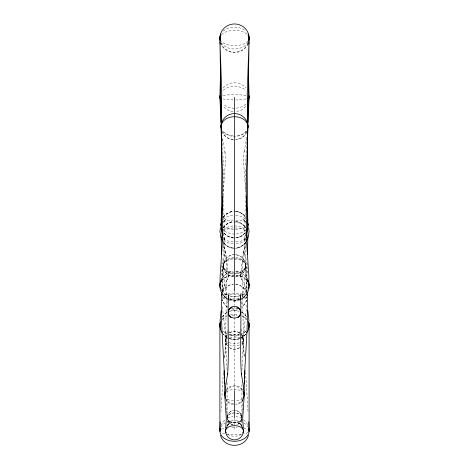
<?xml version="1.0" encoding="UTF-8"?>
<svg xmlns="http://www.w3.org/2000/svg" width="469" height="469" viewBox="0 0 469 469"><rect width="100%" height="100%" fill="white"/><g stroke="black" fill="none" stroke-linecap="round" stroke-linejoin="round"><path stroke-width="0.35" stroke-dasharray="2.35 1.76" d="M227.072 369.695L225.571 340.283L226.322 298.178M235.948 410.469C239.337 411.12 241.945 414.303 241.922 417.75L241.928 382.604M242.678 298.178L243.429 340.283L241.928 369.695M242.678 297.463C243.194 279.108 240.984 260.418 245.604 242.403C243.505 245.768 239.723 247.913 235.819 248.318M245.639 169.508L245.34 195.514M245.668 165.176L246.8 139.287M246.454 292.216L246.823 279.946M247.216 262.898L246.952 275.854M245.252 200.574L244.929 230.185L246.659 276.417M221.943 290.862L222.113 282.918M223.015 275.11C222.083 267.101 223.232 255.546 233.404 254.638M241.922 417.75L242.186 410.715M242.209 410.012L242.848 399.453M222.341 276.417L224.071 230.185L223.748 200.574M235.596 254.638C250.815 256.654 244.771 276.317 243.962 285.961M245.721 234.529L244.15 238.709L244.707 236.804L244.015 240.105L244.179 238.363L244.425 255.488L244.255 253.711C247.022 262.083 247.081 275.772 235.596 276.886M223.361 191.282L225.571 159.261L224.856 151.088L225.014 152.319L222.142 137.018M222.183 301.075L222.482 296.302M221.937 290.927L222.611 281.582M224.545 357.237L227.43 330.498M223.367 265.026L221.872 271.61L222.159 276.048M223.338 372.89L221.01 411.366M243.083 396.639L243.429 392.418M225.038 285.961C223.52 275.28 222.529 264.369 224.745 253.711L224.575 255.488L224.821 238.363L224.985 240.105L224.293 236.804L224.85 238.709L223.279 234.529M241.177 426.684L241.289 425.453M224.563 358.199C227.16 340.447 223.994 322.678 222.165 305.038M226.814 410.715L227.078 417.75C227.055 414.303 229.663 411.12 233.052 410.469M246.835 305.038C245.006 322.678 241.84 340.447 244.437 358.199M241.512 303.918L242.01 300.242M242.391 297.452L244.12 284.765M246.858 137.018L243.986 152.319L244.144 151.088L243.429 159.261L245.639 191.282M246.753 276.599L247.128 271.61L245.633 265.026M226.199 337.006L227.236 334.585M225.724 338.665L226.427 336.138M227.94 425.336L228.297 424.099L227.957 425.066L229.523 422.68L227.201 425.36L227.629 424.814M241.06 426.948L241.922 420.5M222.963 289.666L222.3 291.894L223.654 287.362L227.623 278.592L227.225 279.923L228.297 276.282L227.94 277.478L228.292 273.509L228.397 274.6L225.607 251.959L226.087 253.582L222.904 244.777M223.033 289.455L223.654 287.362M241.781 419.198L239.747 423.003L235.948 425.031M246.542 243.405L242.913 253.582L243.393 251.959L240.603 274.6L240.708 273.509L241.06 277.478L240.703 276.282L241.775 279.923L241.377 278.592L245.346 287.362L246.7 291.894L246.037 289.666M246.635 300.324L244.302 304.686L241.547 307.183M247.99 43.635C243.804 55.43 225.196 55.43 221.01 43.635M246.911 131.701C245.076 136.203 240.656 139.481 235.819 139.926M222.787 291.788C224.516 287.538 228.69 284.443 233.257 284.021M221.01 425.365L222.365 422.839L225.237 419.667M225.753 391.046L225.964 390.624M243.247 399.324C241.834 402.349 238.774 404.507 235.45 404.817M227.078 335.323C225.091 338.243 225.091 342.329 227.078 345.243M241.922 345.243C243.909 342.329 243.909 338.243 241.922 335.323M223.637 221.878L226.322 218.917L223.414 221.702M223.332 217.206C225.53 213.905 229.235 211.683 233.181 211.302M223.332 227.488C225.53 224.188 229.235 221.966 233.181 221.585M222.365 316.827L225.237 313.65L227.617 312.061M226.457 389.809C229.921 384.152 239.079 384.152 242.543 389.809M227.078 425.993C230.279 420.775 238.721 420.775 241.922 425.993M228.333 423.97L228.696 423.501M239.735 333.471L237.027 335.781L234.5 336.267L231.973 335.781L229.265 333.471M245.686 334.268L242.297 337.475L240.38 338.466M223.215 88.02C228.632 80.985 240.368 80.985 245.785 88.02M245.785 106.539L241.383 110.151L235.93 111.804M244.882 233.187L240.832 236.511L235.819 238.035M245.785 334.198L241.383 337.809M228.79 332.668L229.769 331.724M225.501 219.627L225.9 219.263M224.399 220.612L224.85 220.201M239.354 298.407L238.258 299.298L238.774 298.976C236.224 300.629 232.776 300.629 230.226 298.976L230.742 299.298L229.646 298.407M225.237 274.523L228.913 272.319L233.07 271.275M229.54 332.861C232.46 330.874 236.54 330.874 239.46 332.861M239.46 347.705C236.54 349.692 232.46 349.692 229.54 347.705M227.617 418.078L233.07 416.425M240.087 299.292L234.5 300.406L228.913 299.292M228.913 311.451L234.5 310.337L240.087 311.451M240.087 338.425L234.5 339.533L228.913 338.425M239.747 338.794L234.5 339.796L229.253 338.794M239.383 300.295C235.86 301.602 231.745 301.532 228.426 299.679M238.182 308.778L234.5 309.323L230.818 308.778M233.07 111.804L227.617 110.151L223.215 106.539M233.181 139.926C228.344 139.481 223.924 136.203 222.089 131.701M235.819 211.302C239.765 211.683 243.47 213.905 245.668 217.206M235.819 221.585C239.765 221.966 243.47 224.188 245.668 227.488M233.181 238.035L228.169 236.511L224.118 233.187M233.181 248.318C229.235 247.931 225.53 245.715 223.332 242.414C228.104 260.395 225.753 279.114 226.322 297.463M235.93 271.275L240.087 272.319L243.763 274.523M233.404 276.886C227.846 276.446 223.215 271.34 223.32 265.765M235.743 284.021C240.31 284.443 244.484 287.538 246.213 291.788M233.55 404.817C230.226 404.507 227.166 402.349 225.753 399.324M235.93 416.425L241.383 418.078M233.052 425.031L229.253 423.003L227.219 419.198M241.383 312.061L243.763 313.65L246.635 316.827M227.617 337.809L223.215 334.198M227.453 307.183L224.698 304.686L222.365 300.324M226.703 337.475L224.422 335.628L222.576 333.353M245.586 221.702L242.678 218.917L245.363 221.878M243.1 219.263L243.499 219.627M244.15 220.201L244.601 220.612M243.763 419.667L246.635 422.839L247.99 425.365M241.371 424.814L241.799 425.36L239.477 422.68L241.043 425.066L240.703 424.099L241.06 425.336M239.231 331.724L240.105 332.791M240.304 423.501L240.667 423.97M241.764 334.585L243.276 338.665M243.036 390.624L243.247 391.046M245.346 287.362L245.967 289.455M242.573 336.138L242.801 337.006M227.823 426.684L227.078 420.5M224.88 284.765L226.609 297.452M226.99 300.242L227.488 303.918M241.406 329.091L244.455 357.237M247.99 411.366L245.662 372.89M225.689 393.825L225.917 396.639M226.152 399.453L226.791 410.012M246.389 281.582L247.063 290.927M222.2 139.287L223.332 165.176M246.518 296.302L246.817 301.075M222.236 281.306L222.546 292.216M245.68 265.765A11.18 7.656 0 0 1 228.913 272.395A11.18 7.656 0 0 1 228.913 259.134A11.18 7.656 0 0 1 245.68 265.765A11.18 8.208 0 0 1 228.913 272.87A11.18 8.208 0 0 1 228.913 258.654A11.18 8.208 0 0 1 245.68 265.765L246.032 276.552M222.048 275.854L221.784 262.898M246.887 282.918L247.057 290.862M223.66 195.514L223.361 169.508M227.072 382.604L227.078 417.75M234.5 291.923L234.5 305.09M234.5 305.823L234.5 316.798M234.5 317.531L234.5 390.706M234.5 418.512L234.5 430.952M229.617 337.698A8.929 3.09 0 0 1 241.13 338.213A8.929 3.09 0 0 1 241.429 342.229M239.383 342.868A8.929 3.09 0 0 1 227.875 342.352A8.929 3.09 0 0 1 227.571 338.337M241.418 334.655A8.929 8.905 -0.1 0 1 241.429 345.899M239.383 347.74A8.929 8.905 -0.1 0 1 229.617 347.74M227.571 345.899A8.929 8.905 -0.1 0 1 227.559 334.684M229.599 332.838A8.929 8.905 -0.1 0 1 239.366 332.82M241.429 336.795A8.929 5.54 0 0 1 241.429 343.777M239.383 344.92A8.929 5.54 0 0 1 229.617 344.92M227.571 343.777A8.929 5.54 0 0 1 227.571 336.789M229.617 335.646A8.929 5.54 0 0 1 239.383 335.646M241.641 419.79A7.422 7.416 -0.2 0 1 235.848 425.043M233.152 425.043A7.422 7.416 -0.2 0 1 227.131 416.865A7.422 7.416 -0.2 0 1 234.916 410.346A7.422 7.416 -0.2 0 1 241.922 417.691M245.832 331.454A14.598 10.336 0 0 1 229.124 334.549M226.509 333.588A14.598 10.336 0 0 1 223.168 331.454M222.283 319.278A14.598 10.336 0 0 1 226.509 316.282M230.484 314.998A14.598 10.336 0 0 1 238.516 314.998M242.491 316.282A14.598 10.336 0 0 1 246.717 319.278M220.928 427.148A14.598 10.336 0 0 1 241.207 421.772M243.704 422.927A14.598 10.336 0 0 1 248.072 427.148M246.688 297.563A12.681 3.353 0 0 1 244.343 298.759M239.167 299.761A12.681 3.353 0 0 1 229.833 299.761M224.657 298.759A12.681 3.353 0 0 1 222.312 297.563M223.889 294.808A12.681 3.353 0 0 1 245.111 294.808M248.072 432.377A14.598 3.863 0 0 1 243.704 433.954M241.207 434.382A14.598 3.863 0 0 1 220.928 432.377M221.532 429.176A14.598 3.863 0 0 1 225.296 427.951M231.844 427.153A14.598 3.863 0 0 1 237.156 427.153M243.704 427.951A14.598 3.863 0 0 1 247.468 429.176M245.738 242.039A13.431 12.95 0 0 1 235.708 247.849M233.292 247.849A13.431 12.95 0 0 1 223.262 242.039M223.256 227.864A13.431 12.95 0 0 1 245.738 227.858M246.688 300.008A12.681 12.229 0 0 1 241.441 306.878M237.988 308.397A12.681 12.229 0 0 1 231.012 308.397M227.559 306.878A12.681 12.229 0 0 1 222.312 300.008M222.711 292.14A12.681 12.229 0 0 1 233.363 284.46M235.637 284.46A12.681 12.229 0 0 1 246.289 292.14M248.072 42.081A14.598 10.963 0 0 1 234.5 49.011A14.598 10.963 0 0 1 220.928 42.087M223.162 31.142A14.598 10.963 0 0 1 245.832 31.136M245.832 104.188A14.598 10.963 0 0 1 223.168 104.188M223.168 90.365A14.598 10.963 0 0 1 245.832 90.365M245.832 98.953A14.598 2.656 0 0 1 235.813 99.92M233.187 99.92A14.598 2.656 0 0 1 223.168 98.953M223.168 95.606A14.598 2.656 0 0 1 245.832 95.606M246.688 297.276A12.681 2.304 0 0 1 244.343 298.096M239.167 298.788A12.681 2.304 0 0 1 229.833 298.788M224.657 298.096A12.681 2.304 0 0 1 222.312 297.276M225.536 295.013A12.681 2.304 0 0 1 239.167 294.497M241.441 294.714A12.681 2.304 0 0 1 243.464 295.013M248.072 40.856A14.598 7.627 0 0 1 234.5 45.681A14.598 7.627 0 0 1 220.928 40.856M221.532 34.542A14.598 7.627 0 0 1 234.506 30.421A14.598 7.627 0 0 1 247.468 34.548M245.744 238.791A13.431 7.017 0 0 1 235.708 241.94M233.292 241.94A13.431 7.017 0 0 1 223.262 238.791M223.262 231.106A13.431 7.017 0 0 1 245.744 231.111M245.738 239.894A13.431 9.034 0 0 1 235.708 243.944M233.292 243.944A13.431 9.034 0 0 1 223.262 239.894M223.262 230.009A13.431 9.034 0 0 1 245.744 230.009M245.832 331.126A14.598 9.814 0 0 1 242.491 333.154M239.876 334.063A14.598 9.814 0 0 1 223.168 331.126M222.283 319.565A14.598 9.814 0 0 1 226.509 316.722M231.844 315.285A14.598 9.814 0 0 1 237.156 315.285M242.491 316.722A14.598 9.814 0 0 1 246.717 319.565M245.744 227.213A13.431 4.649 0 0 1 223.262 227.213M223.262 222.118A13.431 4.649 0 0 1 233.292 220.037M235.708 220.037A13.431 4.649 0 0 1 245.744 222.124M246.43 130.886A13.431 9.415 0 0 1 235.708 135.94M233.292 135.94A13.431 9.415 0 0 1 222.57 130.886M245.744 229.822A13.431 9.415 0 0 1 223.262 229.822M223.262 219.515A13.431 9.415 0 0 1 233.292 215.289M235.708 215.289A13.431 9.415 0 0 1 245.744 219.515M246.43 132.516A13.431 12.968 0 0 1 235.708 139.475M233.292 139.475A13.431 12.968 0 0 1 222.57 132.516M248.072 43.236A14.598 14.093 0 0 1 234.5 52.141A14.598 14.093 0 0 1 220.928 43.236M245.738 231.985A13.431 13.372 0 0 1 235.708 237.988M233.292 237.988A13.431 13.372 0 0 1 224.071 233.093M223.262 217.352A13.431 13.372 0 0 1 245.738 217.352M245.738 242.268A13.431 13.372 0 0 1 223.262 242.268M223.267 227.623A13.431 13.372 0 0 1 233.304 221.632M235.719 221.632A13.431 13.372 0 0 1 245.75 227.641M245.51 334.503A14.598 14.568 0 0 1 223.49 334.503M222.288 316.95A14.598 14.568 0 0 1 227.377 312.219M230.502 310.924A14.598 14.568 0 0 1 238.533 310.935M241.658 312.237A14.598 14.568 0 0 1 246.729 316.98M244.929 233.017A13.431 13.249 0 0 1 223.262 231.915M223.262 217.417A13.431 13.249 0 0 1 233.298 211.472M235.708 211.472A13.431 13.249 0 0 1 245.744 217.423M246.717 291.671A14.598 10.717 0 0 1 229.124 295.769A14.598 10.752 0.7 0 0 246.77 291.695M226.509 294.772A14.598 10.717 0 0 1 222.283 291.671M224.176 278.228A14.598 10.717 0 0 1 244.824 278.228A14.598 10.752 0.7 0 0 224.2 278.123M246.43 131.085A13.431 9.861 0 0 1 234.5 136.42A13.431 9.861 0 0 1 222.57 131.085M226.527 294.761A14.598 10.752 0.7 0 1 222.318 291.654M242.602 398.333A9.679 5.757 0 0 1 236.259 400.848M233.632 400.919A9.679 5.757 0 0 1 226.398 398.333M226.398 392.031A9.679 5.757 0 0 1 242.602 392.037M241.429 434.288A8.929 5.288 0 0 1 227.571 434.288M243.094 399.172A9.679 8.677 0 0 1 236.259 403.721M233.632 403.827A9.679 8.677 0 0 1 225.906 399.172M225.906 391.199A9.679 8.677 0 0 1 234.5 386.503A9.679 8.677 0 0 1 243.094 391.199M239.876 299.298A14.598 14.51 0 0 1 229.124 299.298M225.319 274.523A14.598 14.51 0 0 1 233.21 271.352M235.837 271.358A14.598 14.51 0 0 1 243.722 274.558M227.031 426.075A8.929 8.917 0 0 1 241.969 426.075M228.063 274.781A11.18 11.027 0 0 0 245.633 266.755A11.18 11.027 0 0 0 229.804 255.757A11.18 11.027 0 0 0 228.063 274.781M228.063 271.199A11.18 6.654 0 0 0 245.633 266.363A11.18 6.654 0 0 0 229.804 259.726A11.18 6.654 0 0 0 228.063 271.199M229.165 420.951A7.422 4.608 0 0 0 241.641 419.016A7.422 4.608 0 0 0 232.7 413.277A7.422 4.608 0 0 0 229.165 420.951M229.165 421.285A7.422 5.083 0 0 0 241.641 419.151A7.422 5.083 0 0 0 232.7 412.82A7.422 5.083 0 0 0 229.165 421.285"/><path stroke-width="0.7" d="M221.221 221.825L221.819 169.315L221.333 129.368M247.667 129.368L247.181 169.315L247.779 221.825M247.749 124.373L249.098 38.048L247.21 93.366L247.931 126.56L246.43 179.645L246.43 232.724L246.864 245.996L248.851 275.854L248.857 287.755A14.598 10.752 0.7 0 1 248.564 288.763A14.598 10.717 0 0 0 248.857 287.755M244.877 370.604L244.572 378.348M247.913 235.655L247.403 254.632M220.143 287.755A14.598 10.717 0 0 0 220.465 288.752L219.902 285.803L220.149 275.854L222.136 245.996L222.57 232.724L222.57 179.645L221.069 126.56L221.79 93.366L219.902 38.048L221.251 124.373M240.316 296.983L240.421 294.72C241.787 321.259 239.618 347.98 241.394 374.508L241.277 373.383L243.481 386.802L244.179 395.185C244.073 360.878 248.933 326.635 247.163 292.369M220.659 68.368L219.902 97.276L220.987 122.198M220.213 421.86L219.902 430.952L219.902 324.935M219.902 285.803L219.961 284.841A14.598 10.717 0 0 1 223.168 279.049M248.013 122.198L249.098 97.276L248.341 68.368M223.027 196.23L221.163 220.577M248.816 44.221L248.992 41.753M221.837 292.369C220.067 326.635 224.927 360.878 224.821 395.185L225.519 386.802L227.723 373.383L227.606 374.508C229.417 347.98 227.213 321.259 228.579 294.72L228.684 296.983M244.109 397.419L242.672 419.028L243.311 427.968M220.014 321.189L221.151 310.619M244.138 383.976L244.437 380.459M225.689 427.968L226.328 419.028L224.891 397.419M228.174 299.14L228.28 297.997M247.82 129.626L247.368 133.8M247.802 228.28L246.501 237.672M219.973 429.522L220.184 428.103M220.465 227.524L219.902 231.522L221.075 237.672M247.122 230.396L245.955 233.937M225.237 392.377L225.39 391.926M243.61 398.445L243.763 397.993M247.925 237.672L249.098 231.522L248.535 227.524M248.47 435.191C245.176 448.704 223.824 448.704 220.53 435.191M244.578 296.93L240.574 299.679M228.426 299.679L224.422 296.93M223.045 233.937L221.878 230.396M243.61 391.926L243.763 392.377M225.237 397.993L225.39 398.445M222.499 237.672L221.198 228.28M248.816 428.103L249.027 429.522M221.632 133.8L221.18 129.626M247.849 310.619L248.986 321.189M240.72 297.997L240.826 299.14M247.837 220.577L245.973 196.23M224.563 380.459L224.862 383.976M220.008 41.753L220.184 44.221M249.098 285.803L249.039 284.841A14.598 10.717 0 0 0 245.832 279.049M248.787 421.86L249.098 430.952L249.098 324.935M224.428 378.348L224.123 370.604M221.597 254.632L221.087 235.655M234.5 97.276L234.5 291.19M234.5 390.706L234.5 417.779M248.857 429.071A14.598 10.336 0 0 1 234.5 441.288A14.598 10.336 0 0 1 220.143 429.071M248.072 429.528A14.598 3.863 0 0 1 248.857 431.656M220.143 431.656A14.598 3.863 0 0 1 220.928 429.528M248.857 95.283A14.598 10.963 0 0 1 248.072 101.316M220.928 101.316A14.598 10.963 0 0 1 220.143 95.283M248.535 96.55A14.598 2.656 0 0 1 248.072 98.255M220.928 98.255A14.598 2.656 0 0 1 220.465 96.55M248.535 322.092A14.598 10.336 0 0 1 248.072 328.74M220.928 328.74A14.598 10.336 0 0 1 220.465 322.092M248.072 321.324A14.598 9.814 0 0 1 248.535 327.638M220.465 327.638A14.598 9.814 0 0 1 220.928 321.324M248.857 322.303A14.598 14.568 0 0 1 246.717 332.908M222.283 332.908A14.598 14.568 0 0 1 220.149 322.267M246.987 222.957A13.431 4.649 0 0 1 247.415 225.947M221.591 225.947A13.431 4.649 0 0 1 222.013 222.951M246.987 221.204A13.431 9.415 0 0 1 247.409 227.26M221.591 227.26A13.431 9.415 0 0 1 222.013 221.198M246.987 229.587A13.431 13.372 0 0 0 247.409 220.987A13.431 13.249 0 0 1 246.987 229.546M222.013 229.587A13.431 13.372 0 0 1 221.591 220.987A13.431 13.249 0 0 0 222.013 229.546M248.072 34.008A14.598 10.963 0 0 1 248.535 41.067M220.465 41.067A14.598 10.963 0 0 1 220.922 34.014M248.078 35.245A14.598 7.627 0 0 1 248.857 39.437M220.149 39.437A14.598 7.627 0 0 1 220.928 35.234M220.143 40.615A14.598 14.093 0 0 1 234.5 23.954A14.598 14.093 0 0 1 248.857 40.615M247.409 123.963A13.431 9.415 0 0 1 247.409 129.151M221.585 129.151A13.431 9.415 0 0 1 221.585 123.974M221.591 130.13A13.431 12.968 0 0 1 234.5 113.598A13.431 12.968 0 0 1 247.409 130.13M221.292 128.354A13.431 9.861 0 0 1 234.5 116.705A13.431 9.861 0 0 1 247.708 128.354M226.199 432.899A8.929 5.288 0 0 1 234.5 425.664A8.929 5.288 0 0 1 242.801 432.899M242.426 426.854A8.929 8.917 0 0 1 234.5 439.869A8.929 8.917 0 0 1 226.574 426.854M243.499 393.075A9.679 5.734 0 0 1 243.499 397.296M225.501 397.296A9.679 5.734 0 0 1 225.501 393.075M243.804 392.799A9.679 8.677 0 0 1 243.804 397.571M225.196 397.571A9.679 8.677 0 0 1 225.196 392.793M244.841 275.561A14.598 14.51 0 0 1 243.704 297.07M225.302 297.07A14.598 14.51 0 0 1 224.194 275.526M247.708 237.308A13.431 12.95 0 0 1 246.43 240.902M222.57 240.902A13.431 12.95 0 0 1 221.292 237.308M221.872 295.54A12.681 12.229 0 0 1 222.03 294.415M246.97 294.415A12.681 12.229 0 0 1 247.128 295.54M247.708 237.384A13.431 13.372 0 0 1 246.43 241.089M222.57 241.089A13.431 13.372 0 0 1 221.292 237.384M219.961 284.747A14.598 10.752 0.7 0 1 223.18 278.949M245.85 279.114A14.598 10.752 0.7 0 1 249.039 284.923M236.804 307.259A6.255 5.61 0 0 1 239.483 315.866A6.255 5.61 0 0 1 229.517 315.866A6.255 5.61 0 0 1 232.196 307.259M231.076 317.683A6.255 6.22 0 0 1 229.781 308.391A6.255 6.22 0 0 1 239.219 308.391A6.255 6.22 0 0 1 237.924 317.683"/></g></svg>
